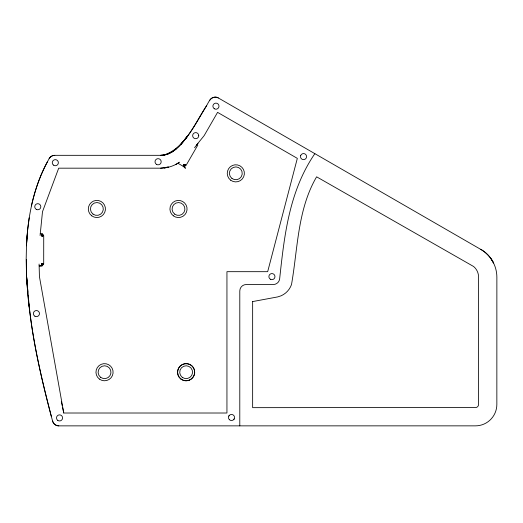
<?xml version="1.0" encoding="UTF-8"?>
<svg xmlns="http://www.w3.org/2000/svg" width="523" height="523" viewBox="0 0 523 523"><rect width="100%" height="100%" fill="white"/><g stroke="black" fill="none" stroke-linecap="round" stroke-linejoin="round"><path stroke-width="0.78" d="M239.789 425.866L239.796 290.951A6.433 6.433 0 0 1 246.222 284.532L273.281 284.532A6.426 6.426 0 0 0 279.628 279.073C284.355 235.187 289.212 191.111 314.866 153.638L314.866 153.638M27.471 286.565L26.549 276.151L27.712 293.331L26.549 276.151L26.163 259.826L26.496 244.882L27.542 230.663L29.19 217.836M184.286 165.713L184.972 167.099L184.181 164.399L184.626 164.889C186.371 165.392 183.338 165.614 183.638 165.811C184.266 163.228 184.168 167.151 183.848 164.974L184.181 164.399L185.495 165.157L184.181 164.399L183.867 165.883L183.848 164.974L184.756 164.732M26.457 245.817C27.797 215.646 34.067 185.149 49.129 158.685A6.439 6.439 0 0 1 54.784 155.324L160.633 155.324C166.549 155.39 172.074 152.533 176.434 148.702C189.319 136.751 197.374 120.728 206.448 105.934C208.487 102.528 210.259 97.167 215.097 97.134A6.243 6.243 0 0 1 218.339 97.964L480.781 249.406A32.348 32.171 -60 0 1 496.87 277.236L496.85 404.442A21.371 21.26 -60 0 1 475.427 425.853L58.811 425.866A6.492 6.453 -60 0 1 52.601 421.113C41.252 379.129 31.694 336.492 27.68 293.122M26.49 245.359L27.242 234.781M40.088 235.527L42.494 211.704L58.694 168.177L160.633 168.177C167.399 168.171 174.074 165.974 179.651 162.169M40.219 265.841L41.579 265.828L39.14 265.854L42.232 265.723L43.697 264.043L43.723 235.86L42.553 233.951L40.219 233.722M41.912 233.748L42.232 233.853M42.239 263.71C41.441 264.278 42.213 265.514 41.579 264.684C41.428 262.84 44.252 264.579 41.775 263.978L41.579 263.71L43.095 263.71L41.579 263.71L41.579 265.226L41.912 263.762L42.54 263.86C43.605 263.919 40.82 266.129 41.775 263.978L42.651 264.782C40.049 263.625 44.481 264.945 41.579 263.71L41.82 265.207L41.775 263.978M41.579 264.684L42.553 263.71L41.579 263.71L43.023 264.18L42.049 264.18L42.468 264.932L41.899 263.814L42.703 264.278M27.471 231.571L27.562 230.676M196.655 145.08L197.472 143.949M41.683 235.54L42.468 234.637L41.729 235.566L43.076 235.625L42.206 235.657C44.089 236.383 41.056 233.35 41.781 235.232L41.579 235.86L43.095 235.86L41.579 235.86L42.049 234.422L42.154 234.742L41.579 235.86L41.579 234.35L41.82 235.625L42.808 234.971L41.912 235.86L41.82 234.369L41.82 235.625L42.651 234.788L41.579 235.527L42.265 234.513L41.579 235.2L42.239 235.86L41.899 235.762L42.932 235.173L42.239 235.86M42.651 234.788L41.912 235.86M197.733 143.59L197.151 144.394M31.413 205.879C34.812 190.673 39.892 175.78 47.312 162.052M42.049 265.148L41.971 264.246M42.468 234.971L42.167 235.559M186.031 165.471L197.818 145.061M206.448 105.934C194.739 123.389 185.56 147.774 163.941 155.063M228.819 416.053L229.283 415.412M233.729 419.57L234.193 418.923M194.563 147.741L197.969 143.263M41.683 235.206L41.775 234.618M42.265 234.513L41.853 235.664L43.023 235.389L42.232 235.762M41.729 235.566L42.468 234.637M187.188 136.568C181.069 144.498 173.911 153.501 163.366 155.148M197.877 143.387L204.147 135.64L217.581 112.36L297.332 158.364L267.678 271.679L226.943 271.679L226.943 413.013L63.754 413.013L62.57 407.424M26.49 259.506L26.555 276.523M176.31 148.807L172.119 151.899L167.085 154.239M175.663 164.542L178.735 162.738M41.971 235.324L42.932 235.173M43.618 235.2L43.671 235.527M42.206 235.657L43.023 235.389M168.112 153.919L164.431 154.978L160.633 155.324L163.281 155.115M183.691 165.242L185.018 164.882L184.403 164.647L185.005 165.667L184.246 165.059L184.469 164.568L185.358 165.353L184.266 164.719L184.573 165.863L184.011 164.686M160.633 168.177L164.242 167.621L164.595 167.948L168.36 167.02M42.54 263.86L41.879 263.86L42.808 264.599L41.683 264.03L41.971 264.906M165.909 167.386L168.197 167.046M197.387 144.067L197.661 143.688M41.579 234.886L42.553 235.86M183.135 166.059L185.384 168.177M42.468 264.932L41.683 264.363M41.912 263.762L42.598 264.448M177.898 163.248L183.109 166.255M41.853 263.906L42.265 265.056L41.879 264.298M183.246 165.981L185.299 168.164M184.626 164.889L185.194 165.523L184.214 164.732M184.338 165.902L183.939 165.02M164.379 167.615L164.595 167.948M26.588 276.275L28.608 301.66M491.11 258.82L493.49 262.925M184.142 165.059L184.796 165.784L184.449 165M51.319 416.354C41.467 378.168 32.06 339.571 28.673 300.189M61.387 401.827L62.23 405.822M63.754 413.013L39.434 276.628L39.088 264.043M28.49 301.47L29.203 307.125M27.68 288.971L27.967 292.174M28.249 295.384L28.53 298.587M480.768 249.314A32.132 32.132 0 0 1 493.483 262.84M49.129 158.685A6.433 6.394 -60 0 1 54.784 155.324M218.339 97.964A6.315 6.283 -60 0 0 213.822 97.291L212.331 97.834A6.485 6.446 -60 0 0 209.658 100.37M58.811 425.866A6.433 6.433 0 0 1 52.601 421.113M252.648 301.575L252.642 407.659L476.126 407.495A3.131 3.131 0 0 0 478.48 405.142L478.382 274.738A13.873 13.873 0 0 0 473.629 266.514L316.611 176.813C297.463 209.56 297.875 248.34 291.501 284.577A19.279 19.279 0 0 1 281.093 295.802L277.687 296.914L252.648 301.575M198.72 135.307L198.707 136.098A3.046 3.046 0 0 1 194.02 138.196A3.046 3.046 0 0 1 194.098 133.058A3.046 3.046 0 0 1 198.72 135.307M300.758 155.357L300.529 156.122A3.046 3.046 0 0 0 304.373 159.528A3.046 3.046 0 0 0 305.837 154.605A3.046 3.046 0 0 0 300.758 155.357M187.169 136.555L180.886 144.335L187.169 136.555M42.553 265.619L41.912 265.828L42.553 265.619M99.383 379.064A8.571 8.571 0 0 0 113.04 373.245A8.571 8.571 0 0 0 101.174 364.328A8.571 8.571 0 0 0 99.383 379.064M231.957 178.474A6.426 6.426 0 0 0 242.201 174.113A6.426 6.426 0 0 0 233.297 167.425A6.426 6.426 0 0 0 231.957 178.474M230.669 180.187A8.571 8.571 0 0 0 244.326 174.375A8.571 8.571 0 0 0 232.46 165.458A8.571 8.571 0 0 0 230.669 180.187M180.991 379.057A8.571 8.571 0 0 0 194.648 373.239A8.571 8.571 0 0 0 182.782 364.322A8.571 8.571 0 0 0 180.991 379.057M189.097 380.247A8.59 8.545 -60 0 0 191.614 365.59A8.59 8.545 -60 0 0 177.702 370.787A8.59 8.545 -60 0 0 189.097 380.247M100.671 377.351A6.426 6.426 0 0 0 110.915 372.984A6.426 6.426 0 0 0 102.011 366.303A6.426 6.426 0 0 0 100.671 377.351M182.279 377.345A6.426 6.426 0 0 0 192.516 372.984A6.426 6.426 0 0 0 183.619 366.296A6.426 6.426 0 0 0 182.279 377.345M91.734 215.822A8.571 8.571 0 0 0 105.385 210.004A8.571 8.571 0 0 0 93.519 201.087A8.571 8.571 0 0 0 91.734 215.822M173.348 215.829A8.571 8.571 0 0 0 187.005 210.011A8.571 8.571 0 0 0 175.14 201.094A8.571 8.571 0 0 0 173.348 215.829M174.636 214.116A6.426 6.426 0 0 0 184.874 209.749A6.426 6.426 0 0 0 175.976 203.068A6.426 6.426 0 0 0 174.636 214.116M93.016 214.11A6.426 6.426 0 0 0 103.26 209.743A6.426 6.426 0 0 0 94.362 203.055A6.426 6.426 0 0 0 93.016 214.11M36.264 209.363A3.046 3.046 0 0 0 40.833 206.729A3.046 3.046 0 0 0 36.264 204.088A3.046 3.046 0 0 0 36.264 209.363M53.424 165.078A3.046 3.046 0 0 0 58.334 163.143A3.046 3.046 0 0 0 54.202 159.855A3.046 3.046 0 0 0 53.424 165.078M156.416 164.34A3.092 3.092 0 0 0 161.182 161.908A3.092 3.092 0 0 0 156.697 158.992A3.092 3.092 0 0 0 156.416 164.34M229.427 419.714A3.046 3.046 0 0 0 234.474 418.184A3.046 3.046 0 0 0 230.623 414.576A3.046 3.046 0 0 0 229.427 419.714M57.772 420.394A3.046 3.046 0 0 0 62.577 418.21A3.046 3.046 0 0 0 58.282 415.138A3.046 3.046 0 0 0 57.772 420.394M34.91 316.219A3.046 3.046 0 0 0 39.48 313.578A3.046 3.046 0 0 0 34.91 310.943A3.046 3.046 0 0 0 34.91 316.219M214.319 108.751A3.046 3.046 0 0 0 218.993 106.3A3.046 3.046 0 0 0 214.528 103.476A3.046 3.046 0 0 0 214.319 108.751M270.404 279.249A3.046 3.046 0 0 0 274.974 276.608A3.046 3.046 0 0 0 270.404 273.974A3.046 3.046 0 0 0 270.404 279.249"/></g></svg>
